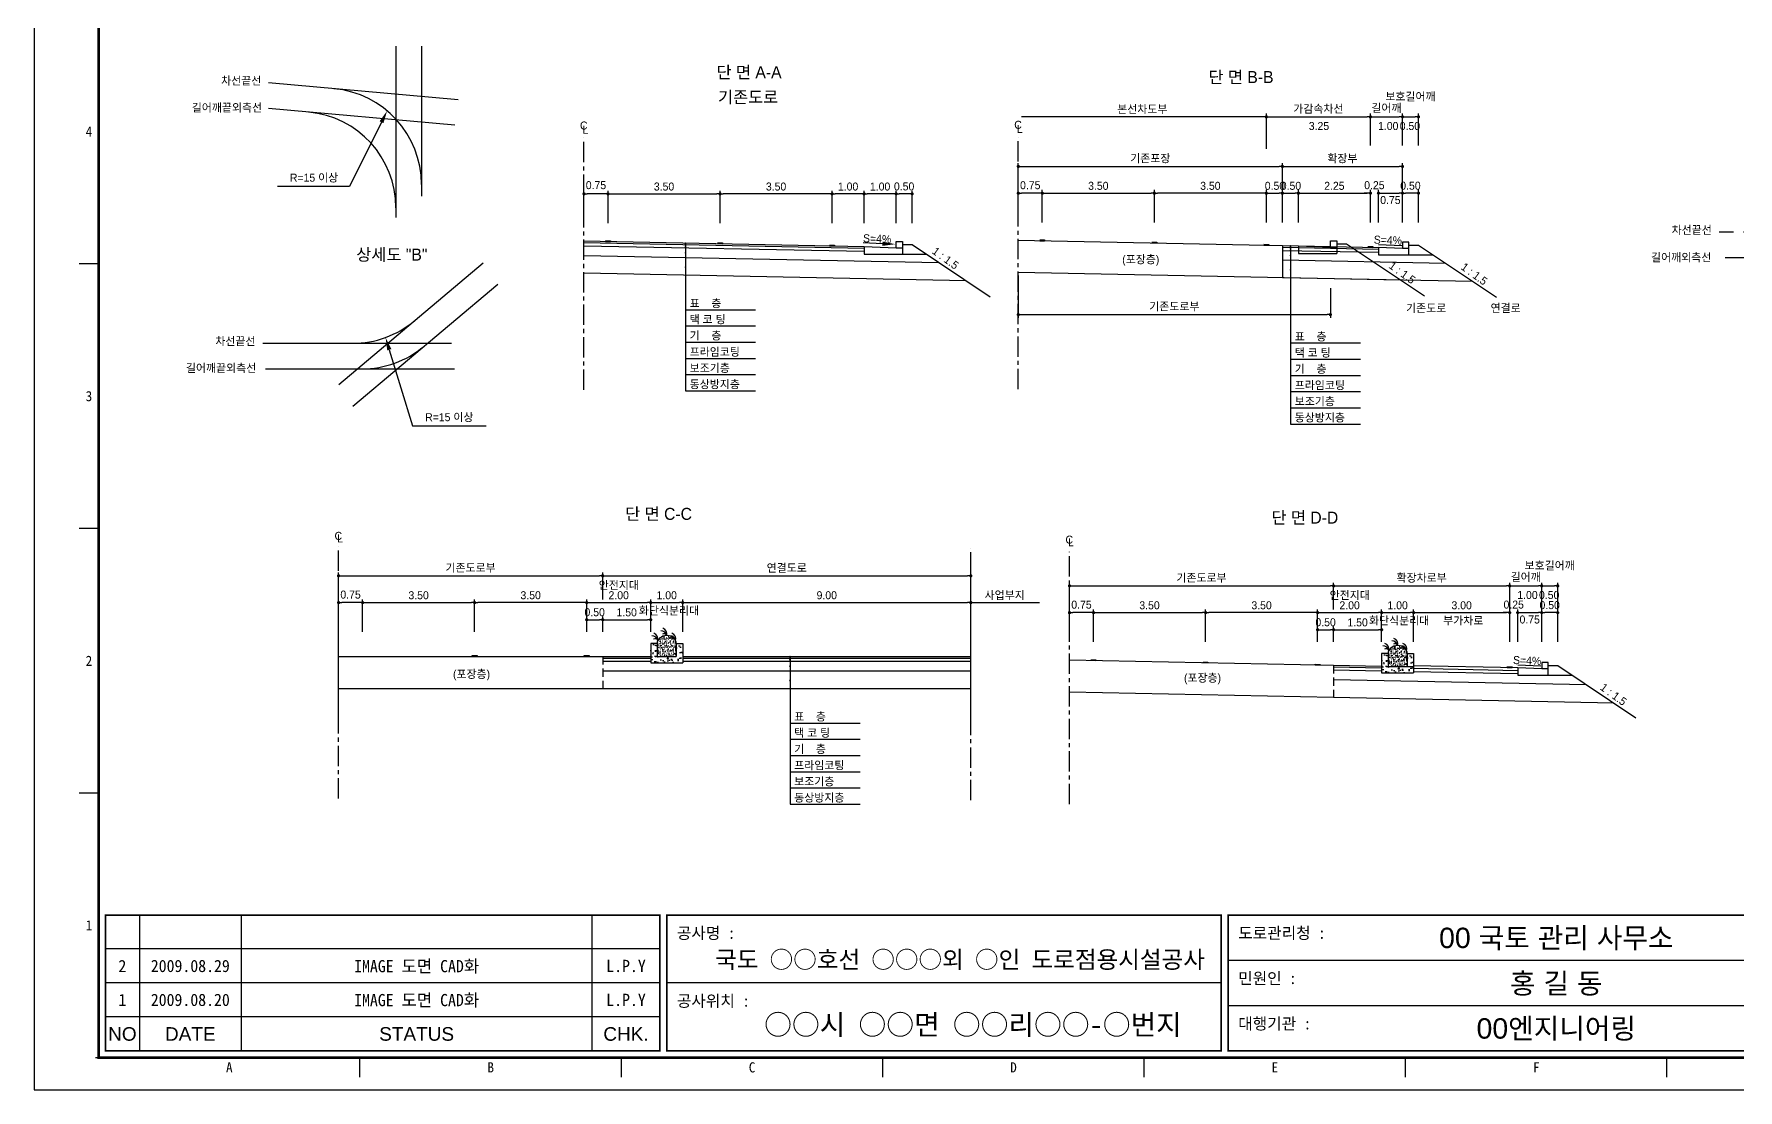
# Model space of a CAD drawing. Header units: millimetres. Extents: x 468 to 891, y -3 to 296.
# Drawn here: x 468 to 734.1, y -3.1 to 161.8 of the extents above; entities that cross this region are included whole.
import ezdxf
from ezdxf.enums import TextEntityAlignment as Align

# ---------------------------------------------------------------- set-up
doc = ezdxf.new("R2010")
doc.units = ezdxf.units.MM
doc.linetypes.add('CENTER', pattern=[50.8, 31.75, -6.35, 6.35, -6.35])
doc.linetypes.add('HIDDEN', pattern=[9.525, 6.35, -3.175])
for name, color, linetype in [('CC-GSTR-0004', 4, 'Continuous'), ('CZ-DIMT-0002', 7, 'Continuous'), ('CZ-EXST-0002', 1, 'Continuous'), ('CZ-LIN1-0007', 7, 'Continuous'), ('CZ-LIN2-0003', 3, 'Continuous'), ('CZ-LINE-0001', 7, 'Continuous'), ('CZ-TEXT-BOX0', 7, 'Continuous'), ('TITLE', 7, 'Continuous')]:
    doc.layers.add(name, color=color, linetype=linetype)
doc.styles.add('견고딕', font='arial.ttf')
doc.styles.add('돋움', font='')
doc.styles.add('돋음체', font='')
doc.styles.get('돋움').set_extended_font_data('Dotum')
doc.styles.get('돋음체').set_extended_font_data('DotumChe')

# ---------------------------------------------------------------- blocks, each defined once
blk = doc.blocks.new('_Dot')
at = {"color": 0, "linetype": 'ByBlock', "lineweight": -2}
blk.add_line((-0.5, 0), (-1, 0), dxfattribs=at)
at = {"color": 0, "linetype": 'ByBlock', "const_width": 0.5}
blk.add_lwpolyline([(-0.25, 0, 1), (0.25, 0, 1)], format="xyb", close=True, dxfattribs=at)

msp = doc.modelspace()

# ---------------------------------------------------------------- hatches: boundary and pattern name
at = {"layer": 'CZ-EXST-0002'}
h = msp.add_hatch(dxfattribs=at)
h.set_pattern_fill('AR-CONC', color=256, scale=0.01, style=0)
h.set_pattern_definition([(50, (-543.8025, 3547.4401), (1.8218467, -0.15939086), [0.1905, -2.0955]), (355, (-543.8025, 3547.44), (-0.3524283, 1.9105664), [0.1524, -1.6764]), (100.451, (-543.6507, 3547.4268), (1.469425, 1.7511669), [0.1619, -1.7809]), (46.1842, (-543.8025, 3547.948), (2.7107904, -0.4204233), [0.28575, -3.14325]), (96.6356, (-543.5766, 3547.913), (2.3740423, 2.4742556), [0.24285, -2.67135]), (351.184, (-543.8025, 3547.948), (2.374046, 2.4742512), [0.2286, -2.5146]), (21, (-543.5485, 3547.8211), (1.5161488, -1.0226552), [0.1905, -2.0955]), (326, (-543.5485, 3547.821), (0.6180203, 1.8418797), [0.1524, -1.6764]), (71.4514, (-543.4222, 3547.7359), (2.1341649, 0.8192286), [0.1619, -1.7809]), (37.5, (-543.80254, 3547.4401), (0.03088603, 0.84555039), [0, -1.65608, 0, -1.7018, 0, -1.68275]), (7.5, (-543.8025, 3547.4401), (0.66819663, 1.00180575), [0, -0.97028, 0, -1.61798, 0, -0.64135]), (327.5, (-544.36896, 3547.4401), (1.35590595, -0.05728744), [0, -0.635, 0, -1.9812, 0, -2.6289]), (317.5, (-544.623, 3547.4401), (1.4812918, 0.2542649), [0, -0.8255, 0, -1.31572, 0, -1.8669])])
h.paths.add_polyline_path([(569.32, 63.59), (569.32, 66.59), (568.32, 66.59), (568.32, 64.59), (565.32, 64.59), (565.32, 66.59), (564.32, 66.59), (564.32, 63.59)])
h = msp.add_hatch(dxfattribs=at)
h.set_pattern_fill('AR-SAND', color=256, scale=0.01, style=0)
h.set_pattern_definition([(37.5, (-543.80254, 3547.4401), (-0.016000313, 0.489413237), [0, -0.38608, 0, -0.4318, 0, -0.41275]), (7.5, (-543.80254, 3547.4401), (0.44952328, 0.7168251), [0, -0.20828, 0, -0.34798, 0, -0.13335]), (327.5, (-544.11496, 3547.4401), (0.79099237, 0.001437185), [0, -0.127, 0, -0.4572, 0, -0.5969]), (317.5, (-544.11496, 3547.4401), (0.76355645, 0.22292932), [0, -0.0635, 0, -0.29972, 0, -0.3429])])
edge = h.paths.add_edge_path()
edge.add_line((568.32, 64.59), (568.32, 66.59))
edge.add_ellipse((566.82, 66.59), major_axis=(-1.5, 0), ratio=0.829212, start_angle=180, end_angle=360)
edge.add_line((565.32, 66.59), (565.32, 64.59))
edge.add_line((565.32, 64.59), (568.32, 64.59))
msp.add_hatch(color=256, dxfattribs=at).paths.add_polyline_path([(633.85, 63.92), (633.86, 64.04), (633.11, 64.06), (633.1, 63.93)])
h = msp.add_hatch(dxfattribs=at)
h.set_pattern_fill('AR-CONC', color=256, scale=0.01, style=0)
h.set_pattern_definition([(50, (-429.6376, 3545.8717), (1.8218467, -0.15939086), [0.1905, -2.0955]), (355, (-429.6376, 3545.8717), (-0.3524283, 1.9105664), [0.1524, -1.6764]), (100.451, (-429.4857, 3545.8584), (1.469425, 1.7511669), [0.1619, -1.7809]), (46.1842, (-429.6376, 3546.3797), (2.7107904, -0.4204233), [0.28575, -3.14325]), (96.6356, (-429.4117, 3546.3447), (2.3740423, 2.4742556), [0.24285, -2.67135]), (351.184, (-429.6376, 3546.3797), (2.374046, 2.4742512), [0.2286, -2.5146]), (21, (-429.3836, 3546.2527), (1.5161488, -1.0226552), [0.1905, -2.0955]), (326, (-429.3836, 3546.2527), (0.6180203, 1.8418797), [0.1524, -1.6764]), (71.4514, (-429.2572, 3546.1675), (2.1341649, 0.8192286), [0.1619, -1.7809]), (37.5, (-429.63756, 3545.8717), (0.03088603, 0.84555039), [0, -1.65608, 0, -1.7018, 0, -1.68275]), (7.5, (-429.6376, 3545.8717), (0.66819663, 1.00180575), [0, -0.97028, 0, -1.61798, 0, -0.64135]), (327.5, (-430.204, 3545.8717), (1.35590595, -0.05728744), [0, -0.635, 0, -1.9812, 0, -2.6289]), (317.5, (-430.458, 3545.8717), (1.4812918, 0.2542649), [0, -0.8255, 0, -1.31572, 0, -1.8669])])
h.paths.add_polyline_path([(683.48, 62.03), (683.48, 65.03), (682.48, 65.03), (682.48, 63.03), (679.48, 63.03), (679.48, 65.03), (678.48, 65.03), (678.48, 62.03)])
h = msp.add_hatch(dxfattribs=at)
h.set_pattern_fill('AR-SAND', color=256, scale=0.01, style=0)
h.set_pattern_definition([(37.5, (-429.63756, 3545.8717), (-0.016000313, 0.489413237), [0, -0.38608, 0, -0.4318, 0, -0.41275]), (7.5, (-429.63756, 3545.8717), (0.44952328, 0.7168251), [0, -0.20828, 0, -0.34798, 0, -0.13335]), (327.5, (-429.95, 3545.8717), (0.79099237, 0.001437185), [0, -0.127, 0, -0.4572, 0, -0.5969]), (317.5, (-429.95, 3545.8717), (0.76355645, 0.22292932), [0, -0.0635, 0, -0.29972, 0, -0.3429])])
edge = h.paths.add_edge_path()
edge.add_ellipse((680.98, 65.03), major_axis=(-1.5, 0), ratio=0.829212, start_angle=180, end_angle=360)
edge.add_line((679.48, 65.03), (679.48, 63.03))
edge.add_line((679.48, 63.03), (682.48, 63.03))
edge.add_line((682.48, 63.03), (682.48, 65.03))
at = {"layer": 'CZ-LIN1-0007'}
for points in [[(558.02, 129.41), (558.02, 129.53), (557.27, 129.55), (557.27, 129.42)], [(575.52, 129.06), (575.52, 129.18), (574.77, 129.2), (574.77, 129.07)], [(593.02, 128.71), (593.02, 128.83), (592.27, 128.85), (592.27, 128.72)], [(625.85, 129.52), (625.85, 129.64), (625.1, 129.66), (625.1, 129.53)], [(643.35, 129.17), (643.35, 129.29), (642.6, 129.31), (642.6, 129.18)], [(660.85, 128.82), (660.85, 128.94), (660.1, 128.96), (660.1, 128.83)], [(677.1, 128.49), (677.1, 128.62), (676.35, 128.63), (676.35, 128.51)], [(537.19, 64.59), (537.19, 64.72), (536.44, 64.72), (536.44, 64.59)], [(554.69, 64.59), (554.69, 64.72), (553.94, 64.72), (553.94, 64.59)], [(651.35, 63.57), (651.36, 63.69), (650.61, 63.71), (650.6, 63.58)], [(668.85, 63.22), (668.86, 63.34), (668.11, 63.36), (668.1, 63.23)], [(698.85, 62.82), (698.86, 62.94), (698.11, 62.96), (698.1, 62.83)]]:
    msp.add_hatch(color=256, dxfattribs=at).paths.add_polyline_path(points)

# ---------------------------------------------------------------- linework, layer by layer
at = {"color": 0, "linetype": 'ByBlock', "lineweight": -2}
for p, q in [((660.23, 148.87), (659.98, 148.87)), ((614.57, 73), (614.82, 73))]:
    msp.add_line(p, q, dxfattribs=at)
at = {"color": 0, "linetype": 'ByBlock', "const_width": 0.25}
for points in [[(660.35, 148.87, 1), (660.6, 148.87, 1)], [(614.44, 73, 1), (614.19, 73, 1)]]:
    msp.add_lwpolyline(points, format="xyb", close=True, dxfattribs=at)
at = {"layer": 'CC-GSTR-0004'}
for p, q in [((597.65, 128.62), (597.65, 127.42)), ((597.65, 128.62), (602.65, 128.42)), ((602.65, 128.42), (602.65, 129.42)), ((602.65, 129.42), (603.65, 129.42)), ((602.65, 128.42), (603.65, 128.42)), ((603.65, 129.42), (603.65, 127.42)), ((597.65, 127.42), (603.65, 127.42))]:
    msp.add_line(p, q, dxfattribs=at)
for points in [[(682.73, 128.32), (681.73, 128.32), (677.98, 128.47), (677.98, 127.32), (682.73, 127.32), (682.73, 129.32), (681.73, 129.32), (681.73, 128.32)], [(704.48, 62.65), (703.48, 62.65), (699.73, 62.8), (699.73, 61.65), (704.48, 61.65), (704.48, 63.65), (703.48, 63.65), (703.48, 62.65)]]:
    msp.add_lwpolyline(points, dxfattribs=at)
at = {"layer": 'CZ-EXST-0002'}
for p, q in [((524.53, 159.92), (524.53, 133.14)), ((528.52, 159.92), (528.52, 136.48)), ((534.23, 151.55), (504.64, 154.18)), ((533.74, 147.58), (504.64, 150.16)), ((621.73, 129.6), (665.48, 128.72)), ((665.48, 128.72), (670.48, 128.52)), ((665.48, 128.72), (665.48, 127.52)), ((670.48, 129.52), (671.48, 129.52)), ((670.48, 128.52), (670.48, 129.52)), ((670.48, 128.52), (671.48, 128.52)), ((671.48, 129.52), (671.48, 127.52)), ((671.48, 129.02), (672.98, 129.02)), ((672.98, 129.02), (685.18, 120.89)), ((515.61, 107.07), (538.16, 126.06)), ((665.48, 127.52), (671.48, 127.52)), ((517.82, 103.7), (540.42, 122.73)), ((621.73, 124.6), (681.41, 123.41)), ((503.73, 113.5), (533.21, 113.5)), ((504.15, 109.5), (533.69, 109.5)), ((515.57, 64.59), (556.82, 64.59)), ((670.98, 63.18), (629.73, 64)), ((633.1, 63.93), (633.11, 64.06)), ((633.85, 63.92), (633.1, 63.93)), ((633.11, 64.06), (633.86, 64.04)), ((633.86, 64.04), (633.85, 63.92)), ((515.57, 59.59), (556.82, 59.59)), ((670.98, 58.18), (629.73, 59))]:
    msp.add_line(p, q, dxfattribs=at)
at = {"layer": 'CZ-LIN1-0007'}
for p, q in [((557.27, 129.55), (558.02, 129.53)), ((557.27, 129.42), (558.02, 129.41)), ((558.02, 129.53), (558.02, 129.41)), ((574.77, 129.2), (575.52, 129.18)), ((574.77, 129.07), (575.52, 129.06)), ((575.52, 129.18), (575.52, 129.06)), ((592.27, 128.85), (593.02, 128.83)), ((592.27, 128.72), (593.02, 128.71)), ((593.02, 128.83), (593.02, 128.71)), ((625.1, 129.66), (625.85, 129.64)), ((625.1, 129.53), (625.85, 129.52)), ((625.85, 129.64), (625.85, 129.52)), ((642.6, 129.31), (643.35, 129.29)), ((642.6, 129.18), (643.35, 129.17)), ((643.35, 129.29), (643.35, 129.17)), ((660.1, 128.96), (660.85, 128.94)), ((660.1, 128.83), (660.85, 128.82)), ((660.85, 128.94), (660.85, 128.82)), ((676.35, 128.63), (677.1, 128.62)), ((676.35, 128.51), (677.1, 128.49)), ((677.1, 128.62), (677.1, 128.49)), ((536.44, 64.72), (537.19, 64.72)), ((536.44, 64.59), (536.44, 64.72)), ((537.19, 64.59), (536.44, 64.59)), ((537.19, 64.72), (537.19, 64.59)), ((553.94, 64.72), (554.69, 64.72)), ((553.94, 64.59), (553.94, 64.72)), ((554.69, 64.59), (553.94, 64.59)), ((554.69, 64.72), (554.69, 64.59)), ((650.6, 63.58), (650.61, 63.71)), ((651.35, 63.57), (650.6, 63.58)), ((650.61, 63.71), (651.36, 63.69)), ((651.36, 63.69), (651.35, 63.57)), ((668.1, 63.23), (668.11, 63.36)), ((668.85, 63.22), (668.1, 63.23)), ((668.11, 63.36), (668.86, 63.34)), ((668.86, 63.34), (668.85, 63.22)), ((698.1, 62.83), (698.11, 62.96)), ((698.85, 62.82), (698.1, 62.83)), ((698.11, 62.96), (698.86, 62.94)), ((698.86, 62.94), (698.85, 62.82))]:
    msp.add_line(p, q, dxfattribs=at)
at = {"layer": 'CZ-LIN2-0003'}
for p, q in [((553.9, 129.49), (597.65, 128.62)), ((553.9, 129.24), (597.65, 128.37)), ((553.9, 128.74), (597.65, 127.87)), ((603.65, 128.92), (605.15, 128.92)), ((605.15, 128.92), (617.35, 120.78)), ((662.98, 128.77), (677.98, 128.47)), ((662.98, 128.77), (662.98, 123.77)), ((662.98, 128.52), (677.98, 128.22)), ((662.98, 128.02), (677.98, 127.72)), ((682.73, 128.82), (684.23, 128.82)), ((684.23, 128.82), (696.43, 120.69)), ((553.9, 127.24), (609.32, 126.13)), ((603.65, 127.42), (607.4, 127.42)), ((662.98, 126.52), (688.44, 126.01)), ((682.73, 127.32), (686.48, 127.32)), ((553.9, 124.49), (613.57, 123.3)), ((662.98, 123.77), (692.7, 123.18)), ((564.32, 66.59), (564.32, 63.59)), ((565.32, 66.59), (564.32, 66.59)), ((565.32, 66.59), (565.32, 64.59)), ((568.32, 66.59), (569.32, 66.59)), ((568.32, 66.59), (568.32, 64.59)), ((569.32, 66.59), (569.32, 63.59)), ((556.82, 64.59), (564.32, 64.59)), ((556.82, 64.34), (564.32, 64.34)), ((565.32, 64.59), (568.32, 64.59)), ((569.32, 64.59), (614.32, 64.59)), ((569.32, 64.34), (614.32, 64.34)), ((678.48, 65.03), (678.48, 62.03)), ((679.48, 65.03), (678.48, 65.03)), ((679.48, 65.03), (679.48, 63.03)), ((682.48, 65.03), (682.48, 63.03)), ((682.48, 65.03), (683.48, 65.03)), ((683.48, 65.03), (683.48, 62.03)), ((556.82, 63.84), (564.32, 63.84)), ((556.82, 62.34), (614.32, 62.34)), ((564.32, 63.59), (569.32, 63.59)), ((569.32, 63.84), (614.32, 63.84)), ((678.48, 63.03), (670.98, 63.18)), ((678.48, 62.78), (670.98, 62.93)), ((678.48, 62.28), (670.98, 62.43)), ((678.48, 62.03), (683.48, 62.03)), ((679.48, 63.03), (682.48, 63.03)), ((682.48, 63.03), (683.48, 63.03)), ((699.73, 62.8), (683.48, 63.13)), ((699.73, 62.35), (683.48, 62.68)), ((699.73, 61.85), (683.48, 62.18)), ((704.48, 63.15), (705.98, 63.15)), ((704.48, 61.65), (708.23, 61.65)), ((705.98, 63.15), (718.18, 55.02)), ((556.82, 59.59), (614.32, 59.59)), ((710.5, 60.14), (670.98, 60.93)), ((714.76, 57.3), (670.98, 58.18))]:
    msp.add_line(p, q, dxfattribs=at)
for centre, radius, start, end in [((513.52, 138.33), 15, 0, 84.9204), ((509.53, 134.67), 15, 0, 84.9204), ((517.76, 128.5), 15, 270, 310.097), ((519.22, 124.5), 15, 270, 310.097), ((564.55, 66.93), 0.88, 7.8639, 92.7752), ((565.01, 66.9), 0.44, 19.771, 124.0366), ((564.44, 67.28), 1, 347.1802, 67.3267), ((565.94, 67.72), 0.88, 7.8639, 92.7752), ((566.4, 67.69), 0.44, 19.771, 124.0366), ((565.84, 68.06), 1, 347.1802, 67.3267), ((567.34, 66.93), 0.88, 7.8639, 92.7752), ((567.8, 66.9), 0.44, 19.771, 124.0366), ((567.23, 67.28), 1, 347.1802, 67.3267), ((678.61, 65.71), 1, 347.1802, 67.3267), ((680.11, 66.15), 0.88, 7.8639, 92.7752), ((680.57, 66.12), 0.44, 19.771, 124.0366), ((680, 66.49), 1, 347.1802, 67.3267), ((681.4, 65.71), 1, 347.1802, 67.3267), ((678.71, 65.36), 0.88, 7.8639, 92.7752), ((679.17, 65.34), 0.44, 19.771, 124.0366), ((681.5, 65.36), 0.88, 7.8639, 92.7752), ((681.96, 65.34), 0.44, 19.771, 124.0366)]:
    msp.add_arc(centre, radius, start, end, dxfattribs=at)
for centre in [(566.82, 66.59), (680.98, 65.03)]:
    msp.add_ellipse(centre, major_axis=(-1.5, 0), ratio=0.829212, start_param=3.141593, end_param=6.283185, dxfattribs=at)
at = {"layer": 'CZ-LINE-0001'}
for p, q in [((660.48, 143.89), (660.48, 149.37)), ((660.48, 144.39), (660.48, 149.37)), ((676.73, 144.39), (676.73, 149.37)), ((676.73, 144.39), (676.73, 149.37)), ((681.73, 144.39), (681.73, 149.37)), ((681.73, 144.39), (681.73, 149.37)), ((684.23, 144.39), (684.23, 149.37)), ((659.98, 148.87), (622.23, 148.87)), ((660.98, 148.87), (676.23, 148.87)), ((677.23, 148.87), (681.23, 148.87)), ((682.23, 148.87), (683.73, 148.87)), ((621.73, 137.45), (621.73, 141.62)), ((622.23, 141.12), (662.48, 141.12)), ((662.98, 137.45), (662.98, 141.62)), ((662.98, 137.45), (662.98, 141.62)), ((663.48, 141.12), (681.23, 141.12)), ((681.73, 137.45), (681.73, 141.62)), ((553.9, 132.29), (553.9, 137.34)), ((557.15, 136.84), (554.4, 136.84)), ((557.65, 132.29), (557.65, 137.34)), ((557.65, 132.29), (557.65, 137.34)), ((558.15, 136.84), (574.65, 136.84)), ((575.15, 132.29), (575.15, 137.34)), ((575.15, 132.29), (575.15, 137.34)), ((592.15, 136.84), (575.65, 136.84)), ((592.65, 132.29), (592.65, 137.34)), ((592.65, 132.29), (592.65, 137.34)), ((597.15, 136.84), (593.15, 136.84)), ((597.65, 132.29), (597.65, 137.34)), ((597.65, 132.29), (597.65, 137.34)), ((602.15, 136.84), (598.15, 136.84)), ((602.65, 132.29), (602.65, 137.34)), ((602.65, 134.73), (602.65, 137.34)), ((604.65, 136.84), (603.15, 136.84)), ((605.15, 132.29), (605.15, 137.34)), ((621.73, 132.39), (621.73, 137.45)), ((624.98, 136.95), (622.23, 136.95)), ((625.48, 132.39), (625.48, 137.45)), ((625.48, 132.39), (625.48, 137.45)), ((625.98, 136.95), (642.48, 136.95)), ((642.98, 132.39), (642.98, 137.45)), ((642.98, 132.39), (642.98, 137.45)), ((659.98, 136.95), (643.48, 136.95)), ((660.48, 132.39), (660.48, 137.45)), ((660.48, 132.39), (660.48, 137.45)), ((660.98, 136.95), (662.48, 136.95)), ((662.98, 132.39), (662.98, 137.45)), ((662.98, 132.39), (662.98, 137.45)), ((663.48, 136.95), (664.98, 136.95)), ((665.48, 132.39), (665.48, 137.45)), ((665.48, 132.39), (665.48, 137.45)), ((665.98, 136.95), (676.23, 136.95)), ((676.23, 136.95), (675.73, 136.95)), ((676.73, 132.39), (676.73, 137.45)), ((676.73, 132.39), (676.73, 137.45)), ((677.98, 132.39), (677.98, 137.45)), ((677.98, 132.39), (677.98, 137.45)), ((678.48, 136.95), (678.98, 136.95)), ((678.48, 136.95), (681.23, 136.95)), ((681.73, 132.39), (681.73, 137.45)), ((681.73, 134.84), (681.73, 137.45)), ((683.73, 136.95), (682.23, 136.95)), ((684.23, 132.39), (684.23, 137.45)), ((569.75, 129.17), (569.75, 106.09)), ((664.26, 128.75), (664.26, 100.89)), ((621.73, 124.1), (621.73, 117.48)), ((670.48, 122.09), (670.48, 117.48)), ((569.75, 118.75), (580.68, 118.75)), ((622.23, 117.98), (669.98, 117.98)), ((569.75, 116.22), (580.68, 116.22)), ((569.75, 113.69), (580.68, 113.69)), ((664.26, 113.55), (675.2, 113.55)), ((569.75, 111.15), (580.68, 111.15)), ((664.26, 111.01), (675.2, 111.01)), ((569.75, 108.62), (580.68, 108.62)), ((664.26, 108.48), (675.2, 108.48)), ((569.75, 106.09), (580.68, 106.09)), ((664.26, 105.95), (675.2, 105.95)), ((664.26, 103.42), (675.2, 103.42)), ((664.26, 100.89), (675.2, 100.89)), ((515.57, 73.5), (515.57, 77.68)), ((516.07, 77.18), (556.32, 77.18)), ((556.82, 73.5), (556.82, 77.68)), ((556.82, 73.5), (556.82, 77.68)), ((557.32, 77.18), (613.82, 77.18)), ((614.32, 73.5), (614.32, 77.68)), ((629.73, 71.93), (629.73, 76.11)), ((630.23, 75.61), (670.48, 75.61)), ((670.98, 71.93), (670.98, 76.11)), ((670.98, 71.93), (670.98, 76.11)), ((671.48, 75.61), (697.98, 75.61)), ((698.48, 71.93), (698.48, 76.11)), ((698.48, 71.13), (698.48, 76.11)), ((698.98, 75.61), (702.98, 75.61)), ((703.48, 71.13), (703.48, 76.11)), ((703.48, 71.13), (703.48, 76.11)), ((703.98, 75.61), (705.48, 75.61)), ((705.98, 71.13), (705.98, 76.11)), ((515.57, 53.42), (515.57, 73.82)), ((515.57, 68.45), (515.57, 73.5)), ((518.82, 73), (516.07, 73)), ((519.32, 68.45), (519.32, 73.5)), ((519.32, 68.45), (519.32, 73.5)), ((519.82, 73), (536.32, 73)), ((536.82, 68.45), (536.82, 73.5)), ((536.82, 68.45), (536.82, 73.5)), ((553.82, 73), (537.32, 73)), ((554.32, 68.45), (554.32, 73.5)), ((554.32, 68.45), (554.32, 73.5)), ((554.82, 73), (563.82, 73)), ((564.32, 68.45), (564.32, 73.5)), ((564.32, 68.45), (564.32, 73.5)), ((564.82, 73), (568.82, 73)), ((569.32, 68.45), (569.32, 73.5)), ((569.32, 68.45), (569.32, 73.5)), ((569.82, 73), (613.82, 73)), ((614.32, 53.17), (614.32, 73.57)), ((614.32, 68.45), (614.32, 73.5)), ((614.32, 68.45), (614.32, 73.5)), ((614.82, 73), (625.03, 73)), ((629.73, 66.88), (629.73, 71.93)), ((633.48, 66.88), (633.48, 71.93)), ((633.48, 66.88), (633.48, 71.93)), ((650.98, 66.88), (650.98, 71.93)), ((650.98, 66.88), (650.98, 71.93)), ((668.48, 66.88), (668.48, 71.93)), ((668.48, 66.88), (668.48, 71.93)), ((678.48, 66.88), (678.48, 71.93)), ((678.48, 66.88), (678.48, 71.93)), ((683.48, 66.88), (683.48, 71.93)), ((683.48, 66.88), (683.48, 71.93)), ((698.48, 66.88), (698.48, 71.93)), ((698.48, 66.88), (698.48, 71.93)), ((699.73, 66.88), (699.73, 71.93)), ((699.73, 66.88), (699.73, 71.93)), ((703.48, 66.88), (703.48, 71.93)), ((703.48, 69.32), (703.48, 71.93)), ((705.98, 66.88), (705.98, 71.93)), ((554.32, 68.45), (554.32, 70.82)), ((554.82, 70.32), (556.32, 70.32)), ((556.82, 68.45), (556.82, 70.82)), ((556.82, 68.45), (556.82, 70.82)), ((557.32, 70.32), (563.82, 70.32)), ((564.32, 68.45), (564.32, 70.82)), ((632.98, 71.43), (630.23, 71.43)), ((633.98, 71.43), (650.48, 71.43)), ((667.98, 71.43), (651.48, 71.43)), ((668.48, 66.88), (668.48, 69.26)), ((668.98, 71.43), (677.98, 71.43)), ((670.98, 66.88), (670.98, 69.26)), ((670.98, 66.88), (670.98, 69.26)), ((678.48, 66.88), (678.48, 69.26)), ((678.98, 71.43), (682.98, 71.43)), ((683.98, 71.43), (697.98, 71.43)), ((697.98, 71.43), (697.48, 71.43)), ((700.23, 71.43), (702.98, 71.43)), ((700.23, 71.43), (700.73, 71.43)), ((705.48, 71.43), (703.98, 71.43)), ((668.98, 68.76), (670.48, 68.76)), ((671.48, 68.76), (677.98, 68.76)), ((586.08, 64.59), (586.08, 41.51)), ((586.08, 54.17), (597.01, 54.17)), ((586.08, 51.64), (597.01, 51.64)), ((586.08, 49.11), (597.01, 49.11)), ((586.08, 46.57), (597.01, 46.57)), ((586.08, 44.04), (597.01, 44.04)), ((586.08, 41.51), (597.01, 41.51))]:
    msp.add_line(p, q, dxfattribs=at)
at = {"layer": 'CZ-LINE-0001', "linetype": 'CENTER', "ltscale": 0.1}
for p, q in [((553.9, 106.21), (553.9, 145.6)), ((621.73, 106.32), (621.73, 145.7)), ((515.57, 42.38), (515.57, 81.76)), ((614.32, 42.13), (614.32, 81.51)), ((629.73, 41.53), (629.73, 80.91))]:
    msp.add_line(p, q, dxfattribs=at)
at = {"layer": 'CZ-LINE-0001', "linetype": 'HIDDEN', "ltscale": 0.5}
for p, q in [((747.71, 130.86), (731.18, 130.86)), ((763.9, 126.86), (731.18, 126.86))]:
    msp.add_line(p, q, dxfattribs=at)
at = {"layer": 'CZ-LINE-0001', "linetype": 'HIDDEN', "ltscale": 0.2}
for p, q in [((556.82, 64.59), (556.82, 59.59)), ((670.98, 63.18), (670.98, 58.18))]:
    msp.add_line(p, q, dxfattribs=at)
at = {"layer": 'CZ-LINE-0001'}
for points in [[(522.27, 148.03), (517.26, 138.01), (506.03, 138.01)], [(600.52, 129.06), (597.52, 129.18)], [(681.62, 128.73), (677.98, 128.88)], [(523.49, 112.49), (527.14, 100.6), (538.64, 100.6)], [(703.37, 63.06), (699.73, 63.21)]]:
    msp.add_lwpolyline(points, dxfattribs=at)
at = {"layer": 'CZ-LINE-0001', "linetype": 'ByBlock'}
for centre, start, end in [((569.75, 129.11), 0, 180), ((569.75, 129.11), 0, 180), ((569.75, 129.11), 180, 0), ((569.75, 129.11), 180, 0), ((569.75, 128.91), 0, 180), ((569.75, 128.91), 0, 180), ((569.75, 128.91), 180, 0), ((569.75, 128.91), 180, 0), ((569.75, 128.68), 0, 180), ((569.75, 128.68), 0, 180), ((569.75, 128.68), 180, 0), ((569.75, 128.68), 180, 0), ((569.74, 128.43), 0, 180), ((569.74, 128.43), 0, 180), ((569.74, 128.43), 180, 0), ((569.74, 128.43), 180, 0), ((664.26, 128), 0, 180), ((664.26, 128), 0, 180), ((664.26, 128), 180, 0), ((664.26, 128), 180, 0), ((664.26, 128.69), 0, 180), ((664.26, 128.69), 0, 180), ((664.26, 128.69), 180, 0), ((664.26, 128.69), 180, 0), ((664.26, 128.49), 0, 180), ((664.26, 128.49), 0, 180), ((664.26, 128.49), 180, 0), ((664.26, 128.49), 180, 0), ((664.26, 128.25), 0, 180), ((664.26, 128.25), 0, 180), ((664.26, 128.25), 180, 0), ((664.26, 128.25), 180, 0), ((569.74, 127.63), 0, 180), ((569.74, 127.63), 0, 180), ((569.74, 127.63), 180, 0), ((569.74, 127.63), 180, 0), ((569.74, 125.39), 0, 180), ((569.74, 125.39), 0, 180), ((569.74, 125.39), 180, 0), ((569.74, 125.39), 180, 0), ((664.26, 127.2), 0, 180), ((664.26, 127.2), 0, 180), ((664.26, 127.2), 180, 0), ((664.26, 127.2), 180, 0), ((664.26, 124.97), 0, 180), ((664.26, 124.97), 0, 180), ((664.26, 124.97), 180, 0), ((664.26, 124.97), 180, 0), ((586.07, 63.84), 0, 180), ((586.07, 63.84), 0, 180), ((586.08, 64.53), 0, 180), ((586.08, 64.53), 0, 180), ((586.08, 64.53), 180, 0), ((586.08, 64.53), 180, 0), ((586.08, 64.33), 0, 180), ((586.08, 64.33), 0, 180), ((586.08, 64.33), 180, 0), ((586.08, 64.33), 180, 0), ((586.08, 64.1), 0, 180), ((586.08, 64.1), 0, 180), ((586.08, 64.1), 180, 0), ((586.08, 64.1), 180, 0), ((586.07, 63.84), 180, 0), ((586.07, 63.84), 180, 0), ((586.07, 63.05), 0, 180), ((586.07, 63.05), 0, 180), ((586.07, 63.05), 180, 0), ((586.07, 63.05), 180, 0), ((586.07, 60.81), 0, 180), ((586.07, 60.81), 0, 180), ((586.07, 60.81), 180, 0), ((586.07, 60.81), 180, 0)]:
    msp.add_arc(centre, 0.0625, start, end, dxfattribs=at)
at = {"layer": 'CZ-LINE-0001'}
for points in [[(521.97, 148.18), (523.16, 149.82), (522.57, 147.88)], [(600.53, 129.39), (602.52, 128.98), (600.5, 128.72)], [(523.17, 112.4), (522.91, 114.41), (523.81, 112.59)]]:
    msp.add_solid(points, dxfattribs=at)
at = {"layer": 'TITLE', "color": 7, "linetype": 'Continuous'}
for p, q in [((478.09, 125.9), (475.07, 125.9)), ((478.09, 84.57), (475.07, 84.57)), ((478.09, 43.24), (475.07, 43.24)), ((518.91, -1.11), (518.91, 1.91)), ((559.74, -1.11), (559.74, 1.91)), ((600.56, -1.11), (600.56, 1.91)), ((641.39, -1.11), (641.39, 1.91)), ((682.21, -1.11), (682.21, 1.91)), ((723.04, -1.11), (723.04, 1.91))]:
    msp.add_line(p, q, dxfattribs=at)
at = {"layer": 'TITLE', "ltscale": 150}
for p, q in [((484.46, 24.19), (484.46, 2.97)), ((500.37, 24.19), (500.37, 2.97)), ((555.15, 24.19), (555.15, 2.97)), ((565.76, 18.89), (479.15, 18.89)), ((654.49, 17.12), (741.1, 17.12)), ((565.76, 13.58), (479.15, 13.58)), ((653.43, 13.58), (566.82, 13.58)), ((565.76, 8.28), (479.15, 8.28)), ((654.49, 10.05), (741.1, 10.05))]:
    msp.add_line(p, q, dxfattribs=at)
at = {"layer": 'TITLE'}
msp.add_line((886.45, 1.91), (477.59, 1.91), dxfattribs=at)
msp.add_lwpolyline([(468.01, -3.12), (891.37, -3.12), (891.37, 296.25), (468.01, 296.25)], close=True, dxfattribs=at)
at = {"layer": 'TITLE', "linetype": 'Continuous', "const_width": 0.403}
msp.add_lwpolyline([(478.09, 1.91), (478.09, 291.21), (886.34, 291.21), (886.34, 1.91)], close=True, dxfattribs=at)
at = {"layer": 'TITLE', "ltscale": 150, "const_width": 0.265}
for points in [[(479.15, 24.19), (565.76, 24.19), (565.76, 2.97), (479.15, 2.97)], [(566.82, 24.19), (653.43, 24.19), (653.43, 2.97), (566.82, 2.97)], [(741.1, 2.97), (654.49, 2.97), (654.49, 24.19), (741.1, 24.19)]]:
    msp.add_lwpolyline(points, close=True, dxfattribs=at)

# ---------------------------------------------------------------- block references
at = {"layer": 'CZ-LINE-0001', "xscale": 0.5, "yscale": 0.5, "zscale": 0.5, "rotation": 180}
for p in [(660.48, 148.87), (676.73, 148.87), (681.73, 148.87), (621.73, 141.12), (662.98, 141.12), (553.9, 136.84), (557.65, 136.84), (575.15, 136.84), (592.65, 136.84), (597.65, 136.84), (602.65, 136.84), (621.73, 136.95), (625.48, 136.95), (642.98, 136.95), (660.48, 136.95), (662.98, 136.95), (665.48, 136.95), (677.98, 136.95), (677.98, 136.95), (681.73, 136.95), (621.73, 117.98), (515.57, 77.18), (556.82, 77.18), (629.73, 75.61), (670.98, 75.61), (698.48, 75.61), (703.48, 75.61), (515.57, 73), (519.32, 73), (536.82, 73), (554.32, 73), (564.32, 73), (569.32, 73), (554.32, 70.32), (556.82, 70.32), (629.73, 71.43), (633.48, 71.43), (650.98, 71.43), (668.48, 71.43), (678.48, 71.43), (683.48, 71.43), (699.73, 71.43), (699.73, 71.43), (703.48, 71.43), (668.48, 68.76), (670.98, 68.76)]:
    msp.add_blockref('_Dot', p, dxfattribs=at)
at = {"layer": 'CZ-LINE-0001', "xscale": 0.5, "yscale": 0.5, "zscale": 0.5}
for p in [(676.73, 148.87), (681.73, 148.87), (684.23, 148.87), (662.98, 141.12), (681.73, 141.12), (557.65, 136.84), (575.15, 136.84), (592.65, 136.84), (597.65, 136.84), (602.65, 136.84), (605.15, 136.84), (625.48, 136.95), (642.98, 136.95), (660.48, 136.95), (662.98, 136.95), (665.48, 136.95), (676.73, 136.95), (676.73, 136.95), (681.73, 136.95), (684.23, 136.95), (670.48, 117.98), (556.82, 77.18), (614.32, 77.18), (670.98, 75.61), (698.48, 75.61), (703.48, 75.61), (705.98, 75.61), (519.32, 73), (536.82, 73), (554.32, 73), (564.32, 73), (569.32, 73), (614.32, 73), (556.82, 70.32), (564.32, 70.32), (633.48, 71.43), (650.98, 71.43), (668.48, 71.43), (678.48, 71.43), (683.48, 71.43), (698.48, 71.43), (698.48, 71.43), (703.48, 71.43), (705.98, 71.43), (670.98, 68.76), (678.48, 68.76)]:
    msp.add_blockref('_Dot', p, dxfattribs=at)

# ---------------------------------------------------------------- texts
at = {"layer": 'CZ-DIMT-0002', "style": '돋움'}
for s, p in [('차선끝선', (500.36, 154.51)), ('길어깨끝외측선', (498.13, 150.31)), ('C', (553.86, 147.52)), ('L', (554.12, 146.86)), ('C', (621.69, 147.63)), ('L', (621.95, 146.97)), ('R=15 이상', (511.74, 139.37)), ('차선끝선', (726.91, 131.2)), ('차선끝선', (499.46, 113.83)), ('길어깨끝외측선', (497.22, 109.63)), ('R=15 이상', (532.86, 101.96)), ('C', (515.53, 83.42)), ('L', (515.79, 83.02)), ('C', (629.69, 82.83)), ('L', (629.95, 82.43))]:
    msp.add_text(s, height=1.25, dxfattribs=at).set_placement(p, align=Align.MIDDLE_CENTER)
for s, p in [('3.25', (667.1, 146.82)), ('1.00', (677.92, 146.82)), ('0.50', (681.31, 146.82)), ('(포장층)', (637.96, 125.98)), ('길어깨외측선', (720.56, 126.29)), ('표    층', (570.4, 119.14)), ('기존도로', (682.3, 118.38)), ('연결로', (695.49, 118.38)), ('택 코 팅', (570.4, 116.61)), ('기    층', (570.4, 114.08)), ('표    층', (664.91, 113.93)), ('프라임코팅', (570.4, 111.54)), ('택 코 팅', (664.91, 111.4)), ('보조기층', (570.4, 109.01)), ('기    층', (664.91, 108.87)), ('동상방지층', (570.4, 106.48)), ('프라임코팅', (664.91, 106.34)), ('보조기층', (664.91, 103.81)), ('동상방지층', (664.91, 101.28)), ('안전지대', (556.2, 75.1)), ('사업부지', (616.47, 73.53)), ('안전지대', (670.36, 73.53)), ('1.00', (699.67, 73.56)), ('0.50', (703.06, 73.56)), ('화단식분리대', (562.47, 71.12)), ('화단식분리대', (676.51, 69.56)), ('부가차로', (688.09, 69.56)), ('(포장층)', (533.44, 61.21)), ('(포장층)', (647.61, 60.62)), ('표    층', (586.73, 54.56)), ('택 코 팅', (586.73, 52.03)), ('기    층', (586.73, 49.49)), ('프라임코팅', (586.73, 46.96)), ('보조기층', (586.73, 44.43)), ('동상방지층', (586.73, 41.9))]:
    msp.add_text(s, height=1.25, dxfattribs=at).set_placement(p)
for s, rotation, p in [('S=4%', 357.7094, (599.69, 129.84)), ('1 : 1.5', 323.8881, (610.36, 126.8)), ('S=4%', 357.7094, (679.46, 129.62)), ('1 : 1.5', 323.8881, (681.7, 124.53)), ('1 : 1.5', 323.8881, (692.95, 124.33)), ('S=4%', 357.7094, (701.21, 63.95)), ('1 : 1.5', 323.8881, (714.7, 58.66))]:
    msp.add_text(s, height=1.25, rotation=rotation, dxfattribs=at).set_placement(p, align=Align.MIDDLE_CENTER)
at = {"layer": 'CZ-DIMT-0002', "insert": (641.1, 150.01), "char_height": 1.25, "attachment_point": 5, "style": '돋움'}
msp.add_mtext('본선차도부', dxfattribs=at)
at = {"layer": 'CZ-LINE-0001', "char_height": 1.25, "attachment_point": 5, "style": '돋움'}
for s, insert in [('\\A1;보호길어깨', (682.98, 151.98)), ('\\A1;가감속차선', (668.6, 150.06)), ('\\A1;길어깨', (679.23, 150.19)), ('\\A1;기존포장', (642.35, 142.32)), ('\\A1;확장부', (672.35, 142.32)), ('\\A1;0.75', (555.77, 138.2)), ('\\A1;3.50', (566.4, 137.98)), ('\\A1;3.50', (583.9, 137.98)), ('\\A1;1.00', (595.15, 137.98)), ('\\A1;1.00', (600.15, 137.98)), ('\\A1;0.50', (603.9, 138)), ('\\A1;0.75', (623.6, 138.19)), ('\\A1;3.50', (634.23, 138.09)), ('\\A1;3.50', (651.73, 138.09)), ('\\A1;0.50', (661.82, 138.09)), ('\\A1;0.50', (664.32, 138.09)), ('\\A1;2.25', (671.1, 138.09)), ('\\A1;0.25', (677.35, 138.19)), ('\\A1;0.50', (682.98, 138.11)), ('\\A1;0.75', (679.85, 135.87)), ('\\A1;기존도로부', (646.1, 119.18)), ('\\A1;기존도로부', (536.19, 78.37)), ('\\A1;연결도로', (585.57, 78.36)), ('\\A1;기존도로부', (650.35, 76.8)), ('\\A1;확장차로{\\fGulimChe|b0|i0|c129|p32;부}', (684.73, 76.8)), ('\\A1;길어깨', (700.98, 76.93)), ('\\A1;보호길어깨', (704.73, 78.72)), ('\\A1;0.75', (517.44, 74.24)), ('\\A1;3.50', (528.07, 74.14)), ('\\A1;3.50', (545.57, 74.14)), ('\\A1;2.00', (559.32, 74.14)), ('\\A1;1.00', (566.82, 74.14)), ('\\A1;9.00', (591.82, 74.14)), ('\\A1;0.50', (555.57, 71.49)), ('\\A1;1.50', (560.57, 71.47)), ('\\A1;0.75', (631.6, 72.67)), ('\\A1;3.50', (642.23, 72.57)), ('\\A1;3.50', (659.73, 72.57)), ('\\A1;2.00', (673.48, 72.57)), ('\\A1;1.00', (680.98, 72.57)), ('\\A1;3.00', (690.98, 72.57)), ('\\A1;0.25', (699.11, 72.68)), ('\\A1;0.50', (704.73, 72.6)), ('\\A1;0.50', (669.73, 69.92)), ('\\A1;1.50', (674.73, 69.9)), ('\\A1;0.75', (701.61, 70.35))]:
    msp.add_mtext(s, dxfattribs=dict(at, insert=insert))
at = {"layer": 'CZ-TEXT-BOX0', "style": '돋움'}
for s, p in [('단 면 A-A', (579.68, 155.84)), ('단 면 B-B', (656.52, 155.09)), ('기존도로', (579.53, 151.95)), ('상세도 "B"', (523.89, 127.36)), ('단 면 C-C', (565.55, 86.86)), ('단 면 D-D', (666.49, 86.27))]:
    msp.add_text(s, height=1.875, dxfattribs=at).set_placement(p, align=Align.MIDDLE_CENTER)
at = {"layer": 'TITLE', "color": 3, "linetype": 'Continuous', "style": '돋음체'}
for s, p in [('4', (476.58, 146.57)), ('3', (476.58, 105.24)), ('2', (476.58, 63.91)), ('1', (476.58, 22.58)), ('A', (498.5, 0.4)), ('B', (539.33, 0.4)), ('C', (580.15, 0.4)), ('D', (620.98, 0.4)), ('E', (661.8, 0.4)), ('F', (702.63, 0.4))]:
    msp.add_text(s, height=1.59, dxfattribs=at).set_placement(p, align=Align.MIDDLE)
at = {"layer": 'TITLE', "style": '돋음체'}
for s, p in [('공사명 : ', (568.41, 20.48)), ('도로관리청 :', (656.08, 20.48)), ('민원인 :', (656.08, 13.41)), ('공사위치 :', (568.41, 9.87)), ('대행기관 :', (656.08, 6.33))]:
    msp.add_text(s, height=1.804, dxfattribs=at).set_placement(p)
at = {"layer": 'TITLE', "color": 7, "linetype": 'Continuous'}
for s, height, style, p in [('00 국토 관리 사무소', 3.1832, '견고딕', (705.76, 20.66)), ('국도 ○○호선 ○○○외 ○인 도로점용시설공사', 2.7, '돋음체', (612.63, 17.27)), ('홍 길 동', 3.183, '견고딕', (705.76, 13.58)), ('○○시 ○○면 ○○리○○-○번지', 3.1832, '돋음체', (614.65, 7.11)), ('00엔지니어링', 3.183, '견고딕', (705.76, 6.51))]:
    msp.add_text(s, height=height, dxfattribs=dict(at, style=style)).set_placement(p, align=Align.MIDDLE)
at = {"layer": 'TITLE', "color": 1, "linetype": 'Continuous', "style": '돋음체'}
msp.add_text('2', height=1.91, dxfattribs=at).set_placement((481.8, 16.23), align=Align.MIDDLE)
at = {"layer": 'TITLE', "linetype": 'Continuous'}
for s, height, style, p in [('2009.08.29', 1.91, '돋음체', (492.41, 16.23)), ('L.P.Y', 1.91, '돋음체', (560.46, 16.23)), ('1', 1.91, '돋음체', (481.8, 10.93)), ('2009.08.20', 1.91, '돋음체', (492.41, 10.93)), ('L.P.Y', 1.91, '돋음체', (560.46, 10.93)), ('NO', 2.122, '견고딕', (481.8, 5.62)), ('DATE', 2.122, '견고딕', (492.41, 5.62)), ('STATUS', 2.122, '견고딕', (527.76, 5.62)), ('CHK.', 2.122, '견고딕', (560.46, 5.62))]:
    msp.add_text(s, height=height, dxfattribs=dict(at, style=style)).set_placement(p, align=Align.MIDDLE)
at = {"layer": 'TITLE', "style": '돋음체'}
for p in [(527.76, 16.23), (527.76, 10.93)]:
    msp.add_text('IMAGE 도면 CAD화', height=1.9099, dxfattribs=at).set_placement(p, align=Align.MIDDLE)

doc.saveas('drawing.dxf')
